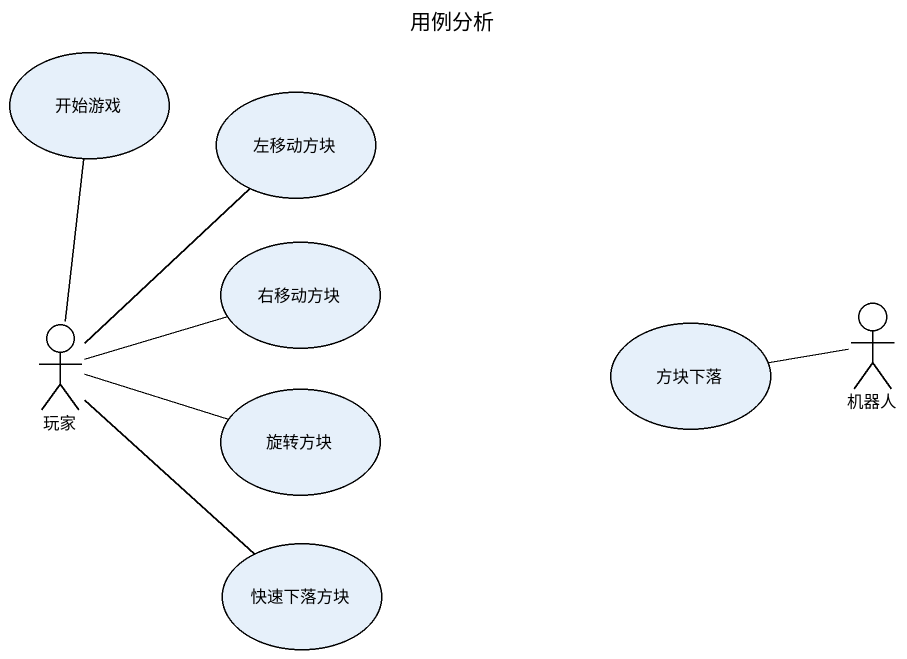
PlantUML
@startuml
title 用例分析
usecase 开始游戏
usecase 左移动方块
usecase 右移动方块
actor 玩家
usecase 方块下落
actor 机器人
usecase 旋转方块
usecase 快速下落方块
开始游戏 -- 玩家
玩家 -up- 左移动方块
玩家 -right- 右移动方块
玩家 -right- 旋转方块
玩家 -- 快速下落方块
机器人 -left- 方块下落
@enduml
